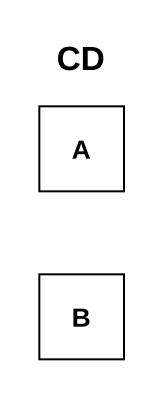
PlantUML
@startuml
title CD
hide circle
hide empty members
class A
class B
@enduml
